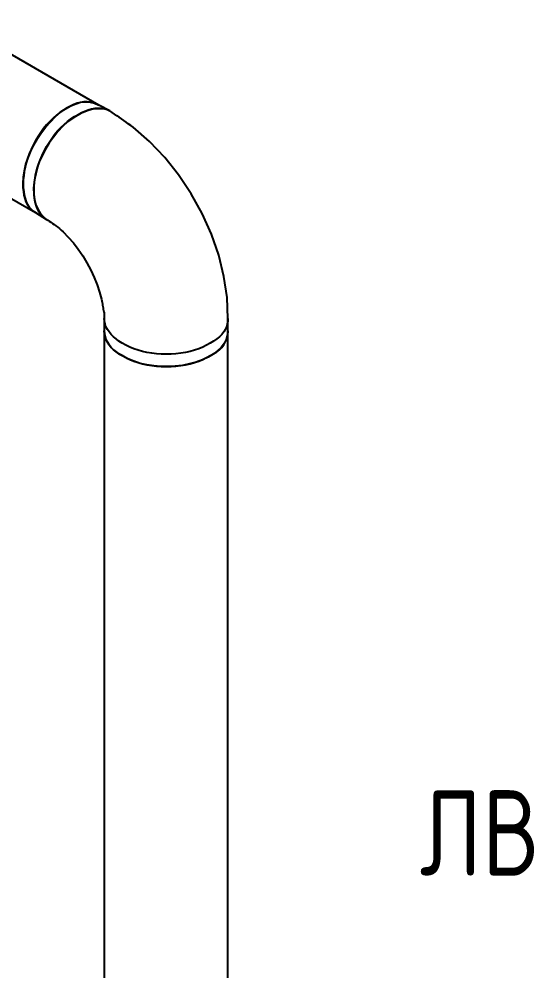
# Model space of a CAD drawing. Header units: metres. Extents: x 20 to 415, y 5 to 292.
# Drawn here: x 169.96 to 176.24, y 127.01 to 138.61 of the extents above; entities that cross this region are included whole.
import ezdxf

# ---------------------------------------------------------------- set-up
doc = ezdxf.new("R2010")
doc.units = ezdxf.units.M
doc.layers.add('ВОЗДУХОВОДЫ', color=7, linetype='Continuous')
doc.layers.add('ОБОЗНАЧЕНИЯ', color=7, linetype='Continuous')
doc.styles.add('GOST', font='isocpeur.ttf')

msp = doc.modelspace()

# ---------------------------------------------------------------- linework, layer by layer
at = {"layer": 'ВОЗДУХОВОДЫ'}
for points in [[(170.935, 137.559), (162.655, 142.352)], [(161.884, 141.028), (170.164, 136.251)], [(170.014, 136.603), (170.018, 136.68), (170.029, 136.759), (170.048, 136.839), (170.074, 136.919), (170.106, 136.999), (170.144, 137.077), (170.188, 137.153), (170.237, 137.226), (170.291, 137.294), (170.349, 137.357), (170.41, 137.419), (170.471, 137.472), (170.532, 137.516), (170.594, 137.551), (170.655, 137.577), (170.714, 137.594), (170.773, 137.601), (170.829, 137.597), (170.884, 137.583), (170.935, 137.559)], [(170.935, 137.559), (170.904, 137.576), (170.87, 137.589), (170.833, 137.597), (170.795, 137.6), (170.755, 137.598), (170.714, 137.592), (170.673, 137.582), (170.632, 137.567), (170.591, 137.548), (170.55, 137.525), (170.505, 137.498), (170.462, 137.469), (170.419, 137.436), (170.378, 137.4), (170.338, 137.362), (170.3, 137.32), (170.263, 137.275), (170.229, 137.227), (170.196, 137.177), (170.164, 137.123), (170.136, 137.072), (170.11, 137.019), (170.087, 136.965), (170.068, 136.911), (170.051, 136.857), (170.038, 136.803), (170.027, 136.75), (170.02, 136.699), (170.015, 136.65), (170.014, 136.603), (170.015, 136.554), (170.02, 136.507), (170.027, 136.463), (170.038, 136.421), (170.051, 136.383), (170.068, 136.349), (170.087, 136.318), (170.11, 136.291), (170.136, 136.269), (170.164, 136.251)], [(170.298, 136.167), (170.27, 136.189), (170.244, 136.214), (170.222, 136.241), (170.202, 136.272), (170.185, 136.306), (170.172, 136.342), (170.161, 136.382), (170.154, 136.425), (170.149, 136.471), (170.148, 136.519), (170.149, 136.57), (170.154, 136.622), (170.161, 136.674), (170.172, 136.727), (170.185, 136.781), (170.202, 136.836), (170.222, 136.89), (170.244, 136.945), (170.27, 137), (170.298, 137.056), (170.33, 137.105), (170.363, 137.154), (170.398, 137.2), (170.434, 137.245), (170.472, 137.286), (170.512, 137.325), (170.553, 137.36), (170.596, 137.391), (170.639, 137.419), (170.684, 137.441), (170.725, 137.464), (170.766, 137.483), (170.807, 137.499), (170.849, 137.51), (170.889, 137.517), (170.929, 137.52), (170.967, 137.519), (171.004, 137.514), (171.038, 137.505), (171.07, 137.492)], [(171.07, 137.492), (171.038, 137.505), (171.004, 137.514), (170.967, 137.519), (170.929, 137.52), (170.889, 137.517), (170.849, 137.51), (170.807, 137.499), (170.766, 137.483), (170.725, 137.464), (170.684, 137.441)], [(171.07, 137.492), (170.935, 137.559)], [(170.684, 137.441), (170.619, 137.402), (170.556, 137.354), (170.495, 137.299), (170.437, 137.238), (170.382, 137.171), (170.332, 137.1), (170.286, 137.025), (170.245, 136.947), (170.21, 136.868), (170.181, 136.788), (170.16, 136.704), (170.147, 136.623), (170.141, 136.547), (170.143, 136.475), (170.152, 136.408), (170.168, 136.347), (170.191, 136.292), (170.22, 136.243), (170.256, 136.202), (170.298, 136.167)], [(172.511, 134.96), (172.501, 135.215), (172.463, 135.473), (172.399, 135.732), (172.309, 135.988), (172.197, 136.239), (172.063, 136.48), (171.91, 136.709), (171.74, 136.923), (171.554, 137.117), (171.354, 137.29), (171.325, 137.31), (171.296, 137.331), (171.268, 137.351), (171.24, 137.371), (171.212, 137.391), (171.184, 137.411), (171.156, 137.431), (171.128, 137.451), (171.099, 137.471), (171.07, 137.492)], [(170.164, 136.251), (170.136, 136.269), (170.11, 136.291), (170.087, 136.318), (170.068, 136.349), (170.051, 136.383), (170.038, 136.421), (170.027, 136.463), (170.02, 136.507), (170.015, 136.554), (170.014, 136.603)], [(170.164, 136.251), (170.298, 136.167)], [(170.298, 136.167), (170.315, 136.157), (170.332, 136.145), (170.351, 136.133), (170.372, 136.119), (170.393, 136.104), (170.414, 136.089), (170.436, 136.072), (170.458, 136.055), (170.479, 136.036), (170.5, 136.016), (170.564, 135.952), (170.626, 135.881), (170.685, 135.804), (170.74, 135.723), (170.791, 135.637), (170.838, 135.549), (170.879, 135.46), (170.915, 135.371), (170.945, 135.282), (170.969, 135.195), (170.973, 135.176), (170.977, 135.157), (170.981, 135.139), (170.983, 135.122), (170.986, 135.105), (170.988, 135.089), (170.991, 135.073), (170.994, 135.058), (170.998, 135.043), (171.002, 135.028), (171.002, 135.018), (171.002, 135.009), (171.002, 135.001), (171.002, 134.994), (171.002, 134.988), (171.002, 134.982), (171.002, 134.976), (171.002, 134.971), (171.002, 134.965), (171.002, 134.96)], [(171.002, 134.96), (171.002, 134.81)], [(172.511, 134.96), (172.509, 134.926), (172.503, 134.892), (172.493, 134.859), (172.478, 134.828), (172.459, 134.797), (172.435, 134.767), (172.407, 134.739), (172.374, 134.711), (172.336, 134.684), (172.293, 134.659), (172.251, 134.635), (172.205, 134.613), (172.156, 134.593), (172.104, 134.575), (172.05, 134.56), (171.994, 134.548), (171.936, 134.538), (171.877, 134.531), (171.817, 134.526), (171.757, 134.525), (171.697, 134.526), (171.638, 134.531), (171.581, 134.538), (171.524, 134.548), (171.47, 134.56), (171.416, 134.575), (171.365, 134.593), (171.315, 134.613), (171.267, 134.635), (171.22, 134.659), (171.182, 134.684), (171.146, 134.711), (171.114, 134.739), (171.086, 134.767), (171.061, 134.797), (171.041, 134.828), (171.024, 134.859), (171.012, 134.892), (171.005, 134.926), (171.002, 134.96)], [(172.511, 134.81), (172.511, 134.96)], [(171.002, 134.81), (171.002, 123.78)], [(171.22, 134.508), (171.182, 134.53), (171.146, 134.554), (171.114, 134.58), (171.086, 134.609), (171.061, 134.64), (171.041, 134.672), (171.024, 134.705), (171.012, 134.74), (171.005, 134.774), (171.002, 134.81)], [(171.002, 134.81), (171.005, 134.774), (171.012, 134.74), (171.024, 134.705), (171.041, 134.672), (171.061, 134.64), (171.086, 134.609), (171.114, 134.58), (171.146, 134.554), (171.182, 134.53), (171.22, 134.508), (171.267, 134.484), (171.315, 134.462), (171.365, 134.442), (171.416, 134.425), (171.47, 134.409), (171.524, 134.397), (171.581, 134.387), (171.638, 134.38), (171.697, 134.375), (171.757, 134.374), (171.817, 134.375), (171.877, 134.38), (171.936, 134.387), (171.994, 134.397), (172.05, 134.409), (172.104, 134.425), (172.156, 134.442), (172.205, 134.462), (172.251, 134.484), (172.293, 134.508), (172.336, 134.53), (172.374, 134.554), (172.407, 134.58), (172.435, 134.609), (172.459, 134.64), (172.478, 134.672), (172.492, 134.705), (172.503, 134.74), (172.509, 134.774), (172.511, 134.81)], [(172.511, 134.81), (172.506, 134.755), (172.49, 134.703), (172.464, 134.654), (172.428, 134.608), (172.383, 134.565), (172.33, 134.525), (172.269, 134.489), (172.2, 134.457), (172.124, 134.43), (172.042, 134.407), (171.955, 134.39), (171.868, 134.379), (171.78, 134.374), (171.692, 134.375), (171.606, 134.382), (171.522, 134.395), (171.44, 134.414), (171.362, 134.439), (171.289, 134.471), (171.22, 134.508)], [(172.511, 126.714), (172.511, 134.81)]]:
    msp.add_lwpolyline(points, dxfattribs=at)

# ---------------------------------------------------------------- texts
at = {"layer": 'ОБОЗНАЧЕНИЯ', "style": 'GOST', "width": 0.8}
msp.add_text('ЛВ', height=1.0398, dxfattribs=at).set_placement((174.852, 128.175))

doc.saveas('drawing.dxf')
